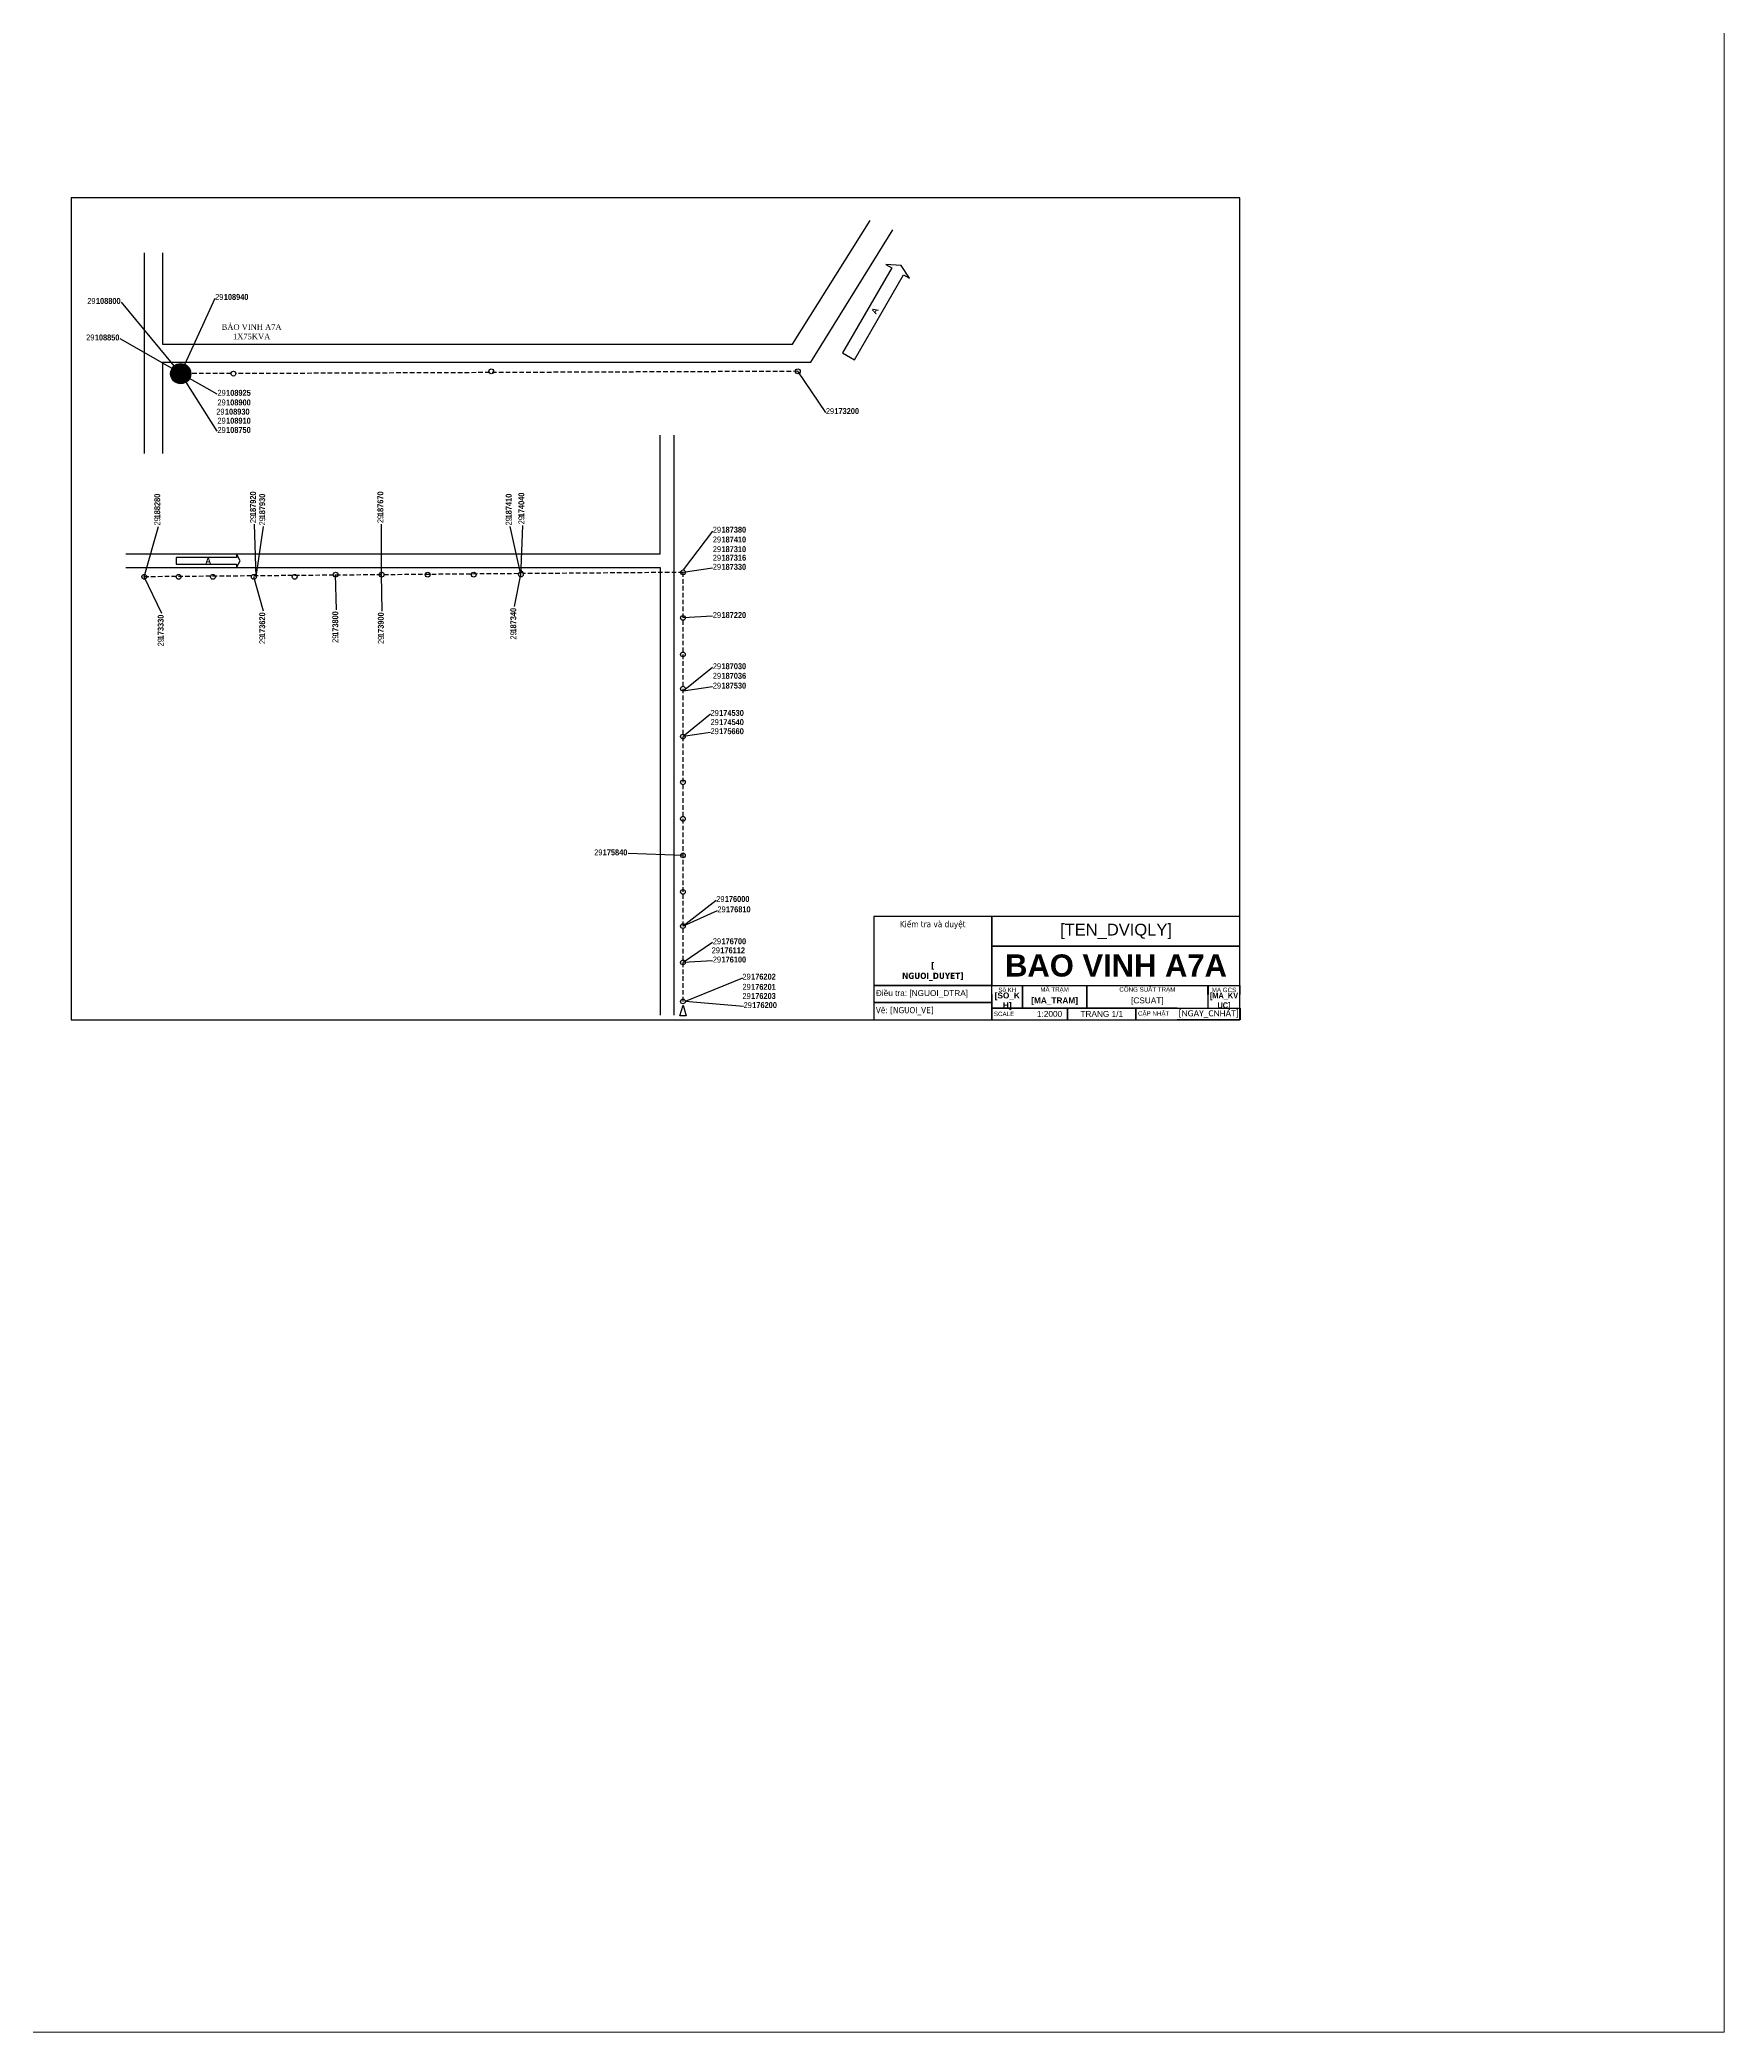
# Model space of a CAD drawing. Header units: metres. Extents: x 429925 to 893472, y 1245258 to 2552490.
# Drawn here: x 447951 to 449122, y 1265499 to 1266885 of the extents above; entities that cross this region are included whole.
import ezdxf

# ---------------------------------------------------------------- set-up
doc = ezdxf.new("R2010")
doc.units = ezdxf.units.M
doc.linetypes.add('HIDDEN2', pattern=[4.7625, 3.175, -1.5875])
for name, color, linetype in [('ANNOTATIONS', 7, 'Continuous'), ('CONNECTOR', 7, 'Continuous'), ('DATA_GRAPHIC', 7, 'Continuous')]:
    doc.layers.add(name, color=color, linetype=linetype)
doc.layers.add('duong bao', color=3, linetype='Continuous', lineweight=13)
doc.styles.get("Standard").update_dxf_attribs({"font": 'arial.ttf'})

msp = doc.modelspace()

# ---------------------------------------------------------------- hatches: boundary and pattern name
at = {"layer": 'CONNECTOR'}
h = msp.add_hatch(color=254, dxfattribs=at)
edge = h.paths.add_edge_path()
edge.add_arc((448049, 1266652.7), 7.02, 0, 360)
msp.add_hatch(color=7, dxfattribs=at).paths.add_polyline_path([(448055, 1266649.4), (448049.2, 1266659.5), (448043, 1266649.2)])

# ---------------------------------------------------------------- linework, layer by layer
at = {"color": 9, "linetype": 'Continuous'}
for p, q in [((448474.5, 1266673.3), (448528.5, 1266759.1)), ((448487.2, 1266660.6), (448544.3, 1266752.7)), ((448023.6, 1266736.8), (448023.6, 1266597.1)), ((448036.3, 1266736.8), (448036.3, 1266673.3)), ((448543.5, 1266726.2), (448509.3, 1266667.1)), ((448517.6, 1266662.4), (448551.7, 1266721.5)), ((448550, 1266728), (448539.4, 1266728.6)), ((448539.4, 1266728.6), (448543.5, 1266726.2)), ((448555.9, 1266719.1), (448550, 1266728)), ((448551.7, 1266721.5), (448555.9, 1266719.1)), ((448036.3, 1266673.3), (448474.5, 1266673.3)), ((448036.3, 1266660.6), (448036.3, 1266597.1)), ((448036.3, 1266660.6), (448487.2, 1266660.6)), ((448382.4, 1266527.3), (448382.4, 1266609.8)), ((448391.9, 1266609.8), (448391.9, 1266206.6)), ((448010.9, 1266527.3), (448382.4, 1266527.3)), ((448087.9, 1266524.9), (448045.9, 1266524.9)), ((448090.3, 1266522.5), (448087.9, 1266527.3)), ((448087.9, 1266527.3), (448087.9, 1266524.9)), ((448010.9, 1266517.8), (448382.4, 1266517.8)), ((448045.9, 1266520.1), (448087.9, 1266520.1)), ((448087.9, 1266517.8), (448090.3, 1266522.5)), ((448087.9, 1266520.1), (448087.9, 1266517.8)), ((448382.4, 1266517.8), (448382.4, 1266206.6)), ((448613.1, 1266220.9), (448613.1, 1266227.3)), ((448613.1, 1266227.3), (448634.4, 1266227.3)), ((448613.1, 1266220.9), (448613.1, 1266211.4)), ((448634.4, 1266227.3), (448634.4, 1266220.9)), ((448634.4, 1266220.9), (448634.4, 1266227.3)), ((448634.4, 1266227.3), (448679, 1266227.3)), ((448634.4, 1266211.4), (448634.4, 1266220.9)), ((448634.4, 1266220.9), (448634.4, 1266211.4)), ((448679, 1266227.3), (448679, 1266220.9)), ((448679, 1266220.9), (448679, 1266227.3)), ((448679, 1266227.3), (448763.4, 1266227.3)), ((448679, 1266211.4), (448679, 1266220.9)), ((448679, 1266220.9), (448679, 1266211.4)), ((448763.3, 1266220.9), (448763.3, 1266227.3)), ((448763.3, 1266227.3), (448785.6, 1266227.3)), ((448763.3, 1266220.9), (448763.3, 1266211.4)), ((448763.4, 1266227.3), (448763.4, 1266220.9)), ((448763.4, 1266211.4), (448763.4, 1266220.9)), ((448785.6, 1266227.3), (448785.6, 1266220.9)), ((448785.6, 1266211.4), (448785.6, 1266220.9)), ((448613.1, 1266211.4), (448634.4, 1266211.4)), ((448640.8, 1266211.4), (448613.1, 1266211.4)), ((448613.1, 1266211.4), (448613.1, 1266203.4)), ((448634.4, 1266211.4), (448679, 1266211.4)), ((448679, 1266211.4), (448763.4, 1266211.4)), ((448741.9, 1266211.4), (448713.3, 1266211.4)), ((448713.3, 1266211.4), (448713.3, 1266203.4)), ((448741.9, 1266211.4), (448785.7, 1266211.4)), ((448763.3, 1266211.4), (448785.6, 1266211.4)), ((448785.7, 1266211.4), (448785.7, 1266203.4)), ((448613.1, 1266203.4), (448640.8, 1266203.4)), ((448713.3, 1266203.4), (448741.9, 1266203.4)), ((448785.7, 1266203.4), (448741.9, 1266203.4))]:
    msp.add_line(p, q, dxfattribs=at)
for points in [[(447972.8, 1266203.4), (448785.6, 1266203.4), (448785.6, 1266774.9), (447972.8, 1266774.9)], [(448517.6, 1266662.4), (448551.7, 1266721.5), (448555.9, 1266719.1), (448550, 1266728), (448539.4, 1266728.6), (448543.5, 1266726.2), (448509.3, 1266667.1)], [(448045.9, 1266520.1), (448087.9, 1266520.1), (448087.9, 1266517.8), (448090.3, 1266522.5), (448087.9, 1266527.3), (448087.9, 1266524.9), (448045.9, 1266524.9)], [(448530.9, 1266227.3), (448613.1, 1266227.3), (448613.1, 1266275.1), (448530.9, 1266275.1)], [(448613.1, 1266254.6), (448785.6, 1266254.6), (448785.6, 1266275.1), (448613.1, 1266275.1)], [(448613.1, 1266227.3), (448785.6, 1266227.3), (448785.6, 1266254.6), (448613.1, 1266254.6)], [(448530.9, 1266215.4), (448613.1, 1266215.4), (448613.1, 1266227.3), (448530.9, 1266227.3)], [(448398.5, 1266213.4), (448400.4, 1266206.2), (448396.1, 1266206.2)], [(448530.9, 1266203.4), (448613.1, 1266203.4), (448613.1, 1266215.4), (448530.9, 1266215.4)], [(448665.7, 1266203.4), (448713.3, 1266203.4), (448713.3, 1266211.4), (448665.7, 1266211.4)]]:
    msp.add_lwpolyline(points, close=True, dxfattribs=at)
for points in [[(448084, 1266652.7, -1), (448087.3, 1266652.7, -1)], [(448263.3, 1266654.3, -1), (448266.6, 1266654.3, -1)], [(448476.5, 1266654.3, -1), (448479.8, 1266654.3, -1)], [(448022, 1266511.4, -1), (448025.3, 1266511.4, -1)], [(448045.9, 1266511.4, -1), (448049.2, 1266511.4, -1)], [(448069.7, 1266511.4, -1), (448073.1, 1266511.4, -1)], [(448098.2, 1266511.4, -1), (448101.5, 1266511.4, -1)], [(448126.6, 1266511.4, -1), (448129.9, 1266511.4, -1)], [(448155.1, 1266512.9, -1), (448158.4, 1266512.9, -1)], [(448187.1, 1266512.9, -1), (448190.4, 1266512.9, -1)], [(448219.1, 1266512.9, -1), (448222.4, 1266512.9, -1)], [(448251.1, 1266512.9, -1), (448254.4, 1266512.9, -1)], [(448283.9, 1266513, -1), (448287.2, 1266513, -1)], [(448396.7, 1266514.5, -1), (448400, 1266514.5, -1)], [(448396.6, 1266482.8, -1), (448399.9, 1266482.8, -1)], [(448396.6, 1266457.4, -1), (448399.9, 1266457.4, -1)], [(448396.6, 1266433.6, -1), (448399.9, 1266433.6, -1)], [(448396.6, 1266400.3, -1), (448399.9, 1266400.3, -1)], [(448396.6, 1266368.5, -1), (448399.9, 1266368.5, -1)], [(448396.6, 1266343.1, -1), (448399.9, 1266343.1, -1)], [(448396.6, 1266317.7, -1), (448399.9, 1266317.7, -1)], [(448396.6, 1266292.3, -1), (448399.9, 1266292.3, -1)], [(448396.6, 1266268.5, -1), (448399.9, 1266268.5, -1)], [(448396.6, 1266243.2, -1), (448399.9, 1266243.2, -1)], [(448396.6, 1266216.1, -1), (448399.9, 1266216.1, -1)]]:
    msp.add_lwpolyline(points, format="xyb", close=True, dxfattribs=at)
at = {"layer": 'ANNOTATIONS', "linetype": 'Continuous'}
for p, q in [((448665.7, 1266211.4), (448640.8, 1266211.4)), ((448665.7, 1266203.4), (448665.7, 1266211.4)), ((448640.8, 1266203.4), (448665.7, 1266203.4))]:
    msp.add_line(p, q, dxfattribs=at)
at = {"layer": 'CONNECTOR', "linetype": 'Continuous'}
for p, q in [((448051.9, 1266659.1), (448072.9, 1266705.1)), ((448044.5, 1266658.1), (448007.8, 1266702.3)), ((448043, 1266656.2), (448007, 1266676.9)), ((448074.4, 1266638.4), (448055.2, 1266649.3)), ((448497.5, 1266625.7), (448478.2, 1266654.3)), ((448074.4, 1266612.6), (448052.8, 1266646.8)), ((448023.6, 1266511.4), (448033.6, 1266546.3)), ((448101.5, 1266511.4), (448100.2, 1266547.9)), ((448101.5, 1266511.4), (448106.6, 1266546.3)), ((448188.7, 1266512.9), (448188.7, 1266547.9)), ((448285.5, 1266513), (448278, 1266546.3)), ((448285.5, 1266511.3), (448286.8, 1266547.1)), ((448418.9, 1266543.2), (448398.4, 1266516.2)), ((448035.9, 1266486), (448023.6, 1266511.4)), ((448106.6, 1266487.6), (448099.8, 1266511.4)), ((448157.4, 1266488.4), (448156.7, 1266512.9)), ((448189.1, 1266487.6), (448188.7, 1266512.9)), ((448281.2, 1266490.8), (448285.5, 1266513)), ((448418.9, 1266517.4), (448398.4, 1266514.5)), ((448418.9, 1266484), (448398.3, 1266482.8)), ((448418.9, 1266448.3), (448398.3, 1266431.9)), ((448418.9, 1266434.8), (448398.3, 1266431.9)), ((448417.3, 1266415.8), (448398.3, 1266400.3)), ((448417.3, 1266403.1), (448398.3, 1266400.3)), ((448398.3, 1266317.7), (448360.2, 1266318.9)), ((448421.3, 1266286.4), (448398.3, 1266268.5)), ((448422.1, 1266279.2), (448398.3, 1266268.5)), ((448418.9, 1266257), (448398.3, 1266243.2)), ((448418.9, 1266244.3), (448398.3, 1266243.2)), ((448439.6, 1266232.4), (448399.9, 1266216.1)), ((448440.4, 1266212.6), (448399.9, 1266216.1))]:
    msp.add_line(p, q, dxfattribs=at)
at = {"layer": 'CONNECTOR', "linetype": 'HIDDEN2'}
for p, q in [((448084, 1266652.7), (448056.1, 1266652.7)), ((448478.2, 1266654.3), (448087.3, 1266652.7)), ((448398.3, 1266216.1), (448398.4, 1266514.5))]:
    msp.add_line(p, q, dxfattribs=at)
at = {"layer": 'CONNECTOR', "linetype": 'Continuous'}
msp.add_lwpolyline([(448055, 1266649.4), (448049.2, 1266659.5), (448043, 1266649.2)], close=True, dxfattribs=at)
at = {"layer": 'CONNECTOR', "linetype": 'HIDDEN2'}
msp.add_lwpolyline([(448398.4, 1266514.5), (448287.3, 1266513.6, 1), (448283.9, 1266513.6), (448023.6, 1266511.4)], format="xyb", dxfattribs=at)
at = {"layer": 'CONNECTOR', "linetype": 'Continuous'}
msp.add_circle((448049, 1266652.7), 7.02, dxfattribs=at)
at = {"layer": 'duong bao', "ltscale": 2}
msp.add_lwpolyline([(433455.3, 1268270.4), (449122.3, 1268270.4), (449122.3, 1265499.3), (433455.3, 1265499.3)], close=True, dxfattribs=at)

# ---------------------------------------------------------------- texts
at = {"insert": (448531.7, 1266696.4), "char_height": 4.109, "width": 73.025, "attachment_point": 5, "rotation": 60}
msp.add_mtext('\\C7;\\fArial Unicode MS|b1|i0|;\\H4.1092942200601;A', dxfattribs=at)
for s, insert, char_height, width, attachment_point in [('\\C7;\\fTimes New Roman|b0|i0|;\\H3.9136135429144;BẢO VINH A7A\\P1X75KVA', (448098.3, 1266681.8), 3.914, 53.975, 5), ('\\C7;\\fArial Unicode MS|b1|i0|;\\H4.1092942200601;A', (448068.1, 1266522.5), 4.109, 44.45, 5), ('\\C7;\\fTahoma|b0|i0|;\\H4.315999160707;Kiểm tra và duyệt\\P\\P\\P\\P\\fTahoma|b1|i0|;[\\PNGUOI_DUYET]', (448572, 1266251.2), 4.316, 82.161, 5), ('\\C7;\\fArial Unicode MS|b0|i0|;\\H8.2185884401202;[TEN_DVIQLY]', (448699.4, 1266264.8), 8.219, 172.539, 5), ('{\\fArial Unicode MS|b1|i0|c0|p34;\\H1x;\\C7;BAO VINH A7A}', (448699.4, 1266241), 15.41, 172.539, 5), ('\\C7;\\fArial|b0|i0|;\\H4.1092942200601;Điều tra: [NGUOI_DTRA]', (448532.4, 1266221.3), 4.109, 82.161, 4), ('\\C7;\\fArial Unicode MS|b1|i0|;\\H4.1092942200601;[SO_K\\PH]', (448623.8, 1266216.2), 4.109, 21.318, 5), ('\\C7;\\fArial|b0|i0|;\\H3.0819353945553;Số KH', (448623.8, 1266224.1), 3.082, 27.714, 5), ('\\C7;\\fArial Unicode MS|b1|i0|;\\H4.1092942200601;[MA_TRAM]', (448656.7, 1266216.2), 4.109, 44.572, 5), ('\\C7;\\fArial|b0|i0|;\\H3.0819353945553;MÃ TRẠM', (448656.7, 1266224.1), 3.082, 44.572, 5), ('\\C7;\\fArial|b0|i0|;\\H3.0819353945553;CÔNG SUẤT TRẠM', (448721.2, 1266224.1), 3.082, 84.357, 5), ('\\C7;\\fArial|b0|i0|;\\H4.1092942200601;[CSUAT]', (448721.2, 1266216.2), 4.109, 84.357, 5), ('\\C7;\\fArial Narrow|b1|i0|;\\H4.1092942200601;[MA_KV\\PUC]', (448774.5, 1266216.2), 4.109, 22.286, 5), ('\\C7;\\fArial|b0|i0|;\\H3.0819353945553;MA GCS', (448774.5, 1266224.1), 3.082, 22.286, 5), ('\\C7;\\fTahoma|b0|i0|;\\H4.315999160707;Vẽ: [NGUOI_VE]', (448532.4, 1266209.4), 4.316, 82.161, 4), ('\\C7;\\fArial|b0|i0|;\\H3.0819353945553;SCALE', (448614.5, 1266207.4), 3.082, 27.686, 4), ('\\C7;\\fArial|b0|i0|;\\H4.1092942200601;TRANG 1/1', (448689.5, 1266207.4), 4.109, 47.654, 5), ('\\C7;\\fArial|b0|i0|;\\H3.0819353945553;CẬP NHẬT', (448714.7, 1266207.4), 3.082, 28.526, 4), ('\\C7;\\fCalibri|b0|i0|;\\H4.2333171844482;[NGAY_CNHAT]', (448763.8, 1266207.4), 4.233, 43.783, 5)]:
    msp.add_mtext(s, dxfattribs=dict(insert=insert, char_height=char_height, width=width, attachment_point=attachment_point))
at = {"layer": 'ANNOTATIONS', "insert": (448653.2, 1266207.4), "char_height": 4.109, "width": 24.91, "attachment_point": 5}
msp.add_mtext('\\C7;\\fArial|b0|i0|;\\H4.1092942200601;1:2000', dxfattribs=at)
at = {"layer": 'DATA_GRAPHIC', "char_height": 4.109}
for s, insert, width, attachment_point in [('\\C7;\\fArial Narrow|b0|i0|;\\H4.1092942200601;29', (447986.9, 1266705.3), 6.699, 2), ('\\C7;\\fArial Narrow|b1|i0|;\\H4.1092942200601;108800', (448007.2, 1266705.3), 17.464, 3), ('\\C7;\\fArial Narrow|b0|i0|;\\H4.1092942200601;29', (448075.8, 1266708.1), 6.699, 2), ('\\C7;\\fArial Narrow|b1|i0|;\\H4.1092942200601;108940', (448096.1, 1266708.1), 17.464, 3), ('\\C7;\\fArial Narrow|b0|i0|;\\H4.1092942200601;29', (447986.1, 1266679.9), 6.699, 2), ('\\C7;\\fArial Narrow|b1|i0|;\\H4.1092942200601;108850', (448006.4, 1266679.9), 17.464, 3), ('\\C7;\\fArial Narrow|b0|i0|;\\H4.1092942200601;29', (448077.4, 1266641.4), 6.699, 2), ('\\C7;\\fArial Narrow|b0|i0|;\\H4.1092942200601;29', (448077.4, 1266634.7), 6.699, 2), ('\\C7;\\fArial Narrow|b1|i0|;\\H4.1092942200601;108925', (448097.7, 1266641.4), 17.464, 3), ('\\C7;\\fArial Narrow|b1|i0|;\\H4.1092942200601;108900', (448097.7, 1266634.7), 17.464, 3), ('\\C7;\\fArial Narrow|b0|i0|;\\H4.1092942200601;29', (448076.6, 1266628.3), 6.699, 2), ('\\C7;\\fArial Narrow|b0|i0|;\\H4.1092942200601;29', (448077.4, 1266622), 6.699, 2), ('\\C7;\\fArial Narrow|b1|i0|;\\H4.1092942200601;108930', (448096.9, 1266628.3), 17.464, 3), ('\\C7;\\fArial Narrow|b1|i0|;\\H4.1092942200601;108910', (448097.7, 1266622), 17.464, 3), ('\\C7;\\fArial Narrow|b0|i0|;\\H4.1092942200601;29', (448500.5, 1266628.7), 6.699, 2), ('\\C7;\\fArial Narrow|b1|i0|;\\H4.1092942200601;173200', (448520.7, 1266628.7), 17.464, 3), ('\\C7;\\fArial Narrow|b0|i0|;\\H4.1092942200601;29', (448077.4, 1266615.6), 6.699, 2), ('\\C7;\\fArial Narrow|b1|i0|;\\H4.1092942200601;108750', (448097.7, 1266615.6), 17.464, 3), ('\\C7;\\fArial Narrow|b0|i0|;\\H4.1092942200601;29', (448421.9, 1266546.2), 6.699, 2), ('\\C7;\\fArial Narrow|b0|i0|;\\H4.1092942200601;29', (448421.9, 1266539.4), 6.699, 2), ('\\C7;\\fArial Narrow|b1|i0|;\\H4.1092942200601;187380', (448442.2, 1266546.2), 17.464, 3), ('\\C7;\\fArial Narrow|b1|i0|;\\H4.1092942200601;187410', (448442.2, 1266539.4), 17.464, 3), ('\\C7;\\fArial Narrow|b0|i0|;\\H4.1092942200601;29', (448421.9, 1266532.7), 6.699, 2), ('\\C7;\\fArial Narrow|b0|i0|;\\H4.1092942200601;29', (448421.9, 1266526.7), 6.699, 2), ('\\C7;\\fArial Narrow|b1|i0|;\\H4.1092942200601;187310', (448442.2, 1266532.7), 17.464, 3), ('\\C7;\\fArial Narrow|b1|i0|;\\H4.1092942200601;187316', (448442.2, 1266526.7), 17.464, 3), ('\\C7;\\fArial Narrow|b0|i0|;\\H4.1092942200601;29', (448421.9, 1266520.4), 6.699, 2), ('\\C7;\\fArial Narrow|b1|i0|;\\H4.1092942200601;187330', (448442.2, 1266520.4), 17.464, 3), ('\\C7;\\fArial Narrow|b0|i0|;\\H4.1092942200601;29', (448421.9, 1266486.9), 6.699, 2), ('\\C7;\\fArial Narrow|b1|i0|;\\H4.1092942200601;187220', (448442.2, 1266486.9), 17.464, 3), ('\\C7;\\fArial Narrow|b0|i0|;\\H4.1092942200601;29', (448421.9, 1266451.3), 6.699, 2), ('\\C7;\\fArial Narrow|b0|i0|;\\H4.1092942200601;29', (448421.9, 1266444.6), 6.699, 2), ('\\C7;\\fArial Narrow|b1|i0|;\\H4.1092942200601;187030', (448442.2, 1266451.3), 17.464, 3), ('\\C7;\\fArial Narrow|b1|i0|;\\H4.1092942200601;187036', (448442.2, 1266444.6), 17.464, 3), ('\\C7;\\fArial Narrow|b0|i0|;\\H4.1092942200601;29', (448421.9, 1266437.8), 6.699, 2), ('\\C7;\\fArial Narrow|b1|i0|;\\H4.1092942200601;187530', (448442.2, 1266437.8), 17.464, 3), ('\\C7;\\fArial Narrow|b0|i0|;\\H4.1092942200601;29', (448420.3, 1266418.8), 6.699, 2), ('\\C7;\\fArial Narrow|b0|i0|;\\H4.1092942200601;29', (448420.3, 1266412.4), 6.699, 2), ('\\C7;\\fArial Narrow|b1|i0|;\\H4.1092942200601;174530', (448440.6, 1266418.8), 17.464, 3), ('\\C7;\\fArial Narrow|b1|i0|;\\H4.1092942200601;174540', (448440.6, 1266412.4), 17.464, 3), ('\\C7;\\fArial Narrow|b0|i0|;\\H4.1092942200601;29', (448420.3, 1266406.1), 6.699, 2), ('\\C7;\\fArial Narrow|b1|i0|;\\H4.1092942200601;175660', (448440.6, 1266406.1), 17.464, 3), ('\\C7;\\fArial Narrow|b0|i0|;\\H4.1092942200601;29', (448339.4, 1266321.8), 6.699, 2), ('\\C7;\\fArial Narrow|b1|i0|;\\H4.1092942200601;175840', (448359.6, 1266321.8), 17.464, 3), ('\\C7;\\fArial Narrow|b0|i0|;\\H4.1092942200601;29', (448424.3, 1266289.4), 6.699, 2), ('\\C7;\\fArial Narrow|b1|i0|;\\H4.1092942200601;176000', (448444.5, 1266289.4), 17.464, 3), ('\\C7;\\fArial Narrow|b0|i0|;\\H4.1092942200601;29', (448425.1, 1266282.2), 6.699, 2), ('\\C7;\\fArial Narrow|b1|i0|;\\H4.1092942200601;176810', (448445.3, 1266282.2), 17.464, 3), ('\\C7;\\fArial Narrow|b0|i0|;\\H4.1092942200601;29', (448421.9, 1266260), 6.699, 2), ('\\C7;\\fArial Narrow|b1|i0|;\\H4.1092942200601;176700', (448442.2, 1266260), 17.464, 3), ('\\C7;\\fArial Narrow|b0|i0|;\\H4.1092942200601;29', (448421.1, 1266253.7), 6.699, 2), ('\\C7;\\fArial Narrow|b0|i0|;\\H4.1092942200601;29', (448421.9, 1266247.3), 6.699, 2), ('\\C7;\\fArial Narrow|b1|i0|;\\H4.1092942200601;176112', (448441.4, 1266253.7), 17.464, 3), ('\\C7;\\fArial Narrow|b1|i0|;\\H4.1092942200601;176100', (448442.2, 1266247.3), 17.464, 3), ('\\C7;\\fArial Narrow|b0|i0|;\\H4.1092942200601;29', (448442.5, 1266235.4), 6.699, 2), ('\\C7;\\fArial Narrow|b1|i0|;\\H4.1092942200601;176202', (448462.8, 1266235.4), 17.464, 3), ('\\C7;\\fArial Narrow|b0|i0|;\\H4.1092942200601;29', (448442.5, 1266228.3), 6.699, 2), ('\\C7;\\fArial Narrow|b0|i0|;\\H4.1092942200601;29', (448442.5, 1266221.9), 6.699, 2), ('\\C7;\\fArial Narrow|b1|i0|;\\H4.1092942200601;176201', (448462.8, 1266228.3), 17.464, 3), ('\\C7;\\fArial Narrow|b1|i0|;\\H4.1092942200601;176203', (448462.8, 1266221.9), 17.464, 3), ('\\C7;\\fArial Narrow|b0|i0|;\\H4.1092942200601;29', (448443.3, 1266215.6), 6.699, 2), ('\\C7;\\fArial Narrow|b1|i0|;\\H4.1092942200601;176200', (448463.6, 1266215.6), 17.464, 3)]:
    msp.add_mtext(s, dxfattribs=dict(at, insert=insert, width=width, attachment_point=attachment_point))
at = {"layer": 'DATA_GRAPHIC', "char_height": 4.109, "rotation": 90}
for s, insert, width, attachment_point in [('\\C7;\\fArial Narrow|b1|i0|;\\H4.1092942200601;188280', (448030.6, 1266569.2), 17.613, 3), ('\\C7;\\fArial Narrow|b1|i0|;\\H4.1092942200601;187920', (448097.2, 1266570.8), 17.613, 3), ('\\C7;\\fArial Narrow|b1|i0|;\\H4.1092942200601;187930', (448103.6, 1266569.2), 17.613, 3), ('\\C7;\\fArial Narrow|b1|i0|;\\H4.1092942200601;187670', (448185.8, 1266570.8), 17.613, 3), ('\\C7;\\fArial Narrow|b1|i0|;\\H4.1092942200601;187410', (448275, 1266569.2), 17.613, 3), ('\\C7;\\fArial Narrow|b1|i0|;\\H4.1092942200601;174040', (448283.8, 1266570), 17.613, 3), ('\\C7;\\fArial Narrow|b0|i0|;\\H4.1092942200601;29', (448030.6, 1266550), 6.908, 2), ('\\C7;\\fArial Narrow|b0|i0|;\\H4.1092942200601;29', (448097.2, 1266551.6), 6.908, 2), ('\\C7;\\fArial Narrow|b0|i0|;\\H4.1092942200601;29', (448103.6, 1266550), 6.908, 2), ('\\C7;\\fArial Narrow|b0|i0|;\\H4.1092942200601;29', (448185.8, 1266551.6), 6.908, 2), ('\\C7;\\fArial Narrow|b0|i0|;\\H4.1092942200601;29', (448275, 1266550), 6.908, 2), ('\\C7;\\fArial Narrow|b0|i0|;\\H4.1092942200601;29', (448283.8, 1266550.8), 6.908, 2), ('\\C7;\\fArial Narrow|b1|i0|;\\H4.1092942200601;173330', (448033, 1266485.1), 17.613, 3), ('\\C7;\\fArial Narrow|b1|i0|;\\H4.1092942200601;173620', (448103.6, 1266486.7), 17.613, 3), ('\\C7;\\fArial Narrow|b1|i0|;\\H4.1092942200601;173800', (448154.4, 1266487.5), 17.613, 3), ('\\C7;\\fArial Narrow|b1|i0|;\\H4.1092942200601;173900', (448186.1, 1266486.7), 17.613, 3), ('\\C7;\\fArial Narrow|b1|i0|;\\H4.1092942200601;187340', (448278.2, 1266489.8), 17.613, 3), ('\\C7;\\fArial Narrow|b0|i0|;\\H4.1092942200601;29', (448033, 1266465.9), 6.908, 2), ('\\C7;\\fArial Narrow|b0|i0|;\\H4.1092942200601;29', (448103.6, 1266467.5), 6.908, 2), ('\\C7;\\fArial Narrow|b0|i0|;\\H4.1092942200601;29', (448154.4, 1266468.3), 6.908, 2), ('\\C7;\\fArial Narrow|b0|i0|;\\H4.1092942200601;29', (448186.1, 1266467.5), 6.908, 2), ('\\C7;\\fArial Narrow|b0|i0|;\\H4.1092942200601;29', (448278.2, 1266470.6), 6.908, 2)]:
    msp.add_mtext(s, dxfattribs=dict(at, insert=insert, width=width, attachment_point=attachment_point))

doc.saveas('drawing.dxf')
